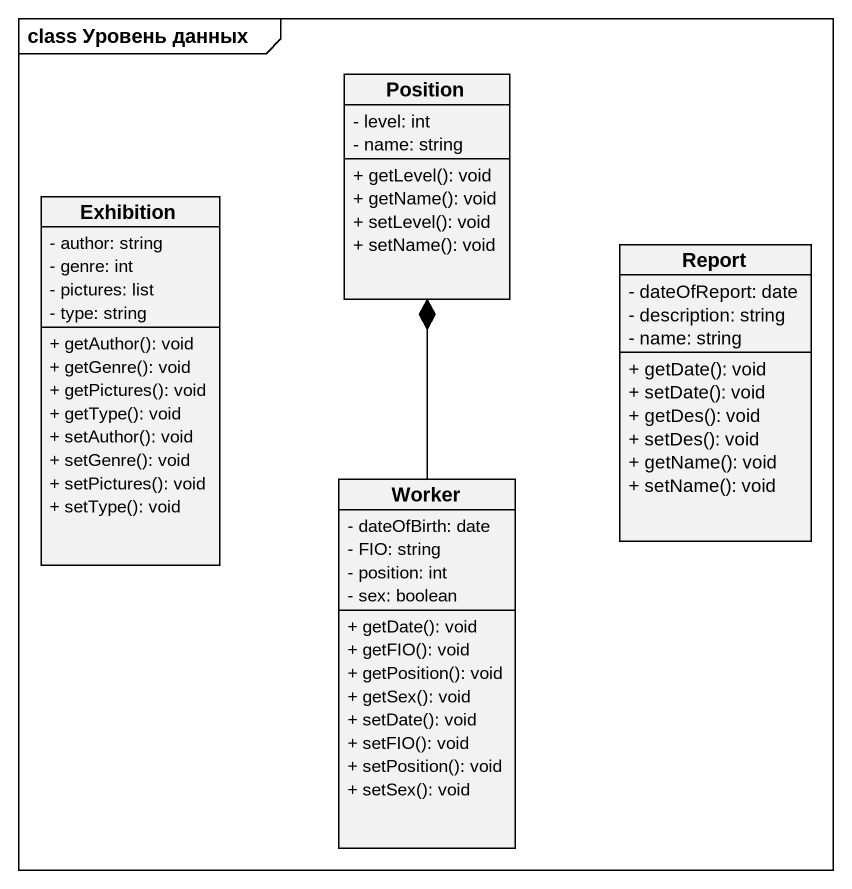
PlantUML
@startuml
mainframe class Уровень данных
hide circle
hide empty members
skinparam classAttributeIconSize 0
class Position {
  - level: int
  - name: string
  + getLevel(): void
  + getName(): void
  + setLevel(): void
  + setName(): void
}
class Exhibition {
  - author: string
  - genre: int
  - pictures: list
  - type: string
  + getAuthor(): void
  + getGenre(): void
  + getPictures(): void
  + getType(): void
  + setAuthor(): void
  + setGenre(): void
  + setPictures(): void
  + setType(): void
}
class Report {
  - dateOfReport: date
  - description: string
  - name: string
  + getDate(): void
  + setDate(): void
  + getDes(): void
  + setDes(): void
  + getName(): void
  + setName(): void
}
class Worker {
  - dateOfBirth: date
  - FIO: string
  - position: int
  - sex: boolean
  + getDate(): void
  + getFIO(): void
  + getPosition(): void
  + getSex(): void
  + setDate(): void
  + setFIO(): void
  + setPosition(): void
  + setSex(): void
}
Worker -up-* Position
@enduml
